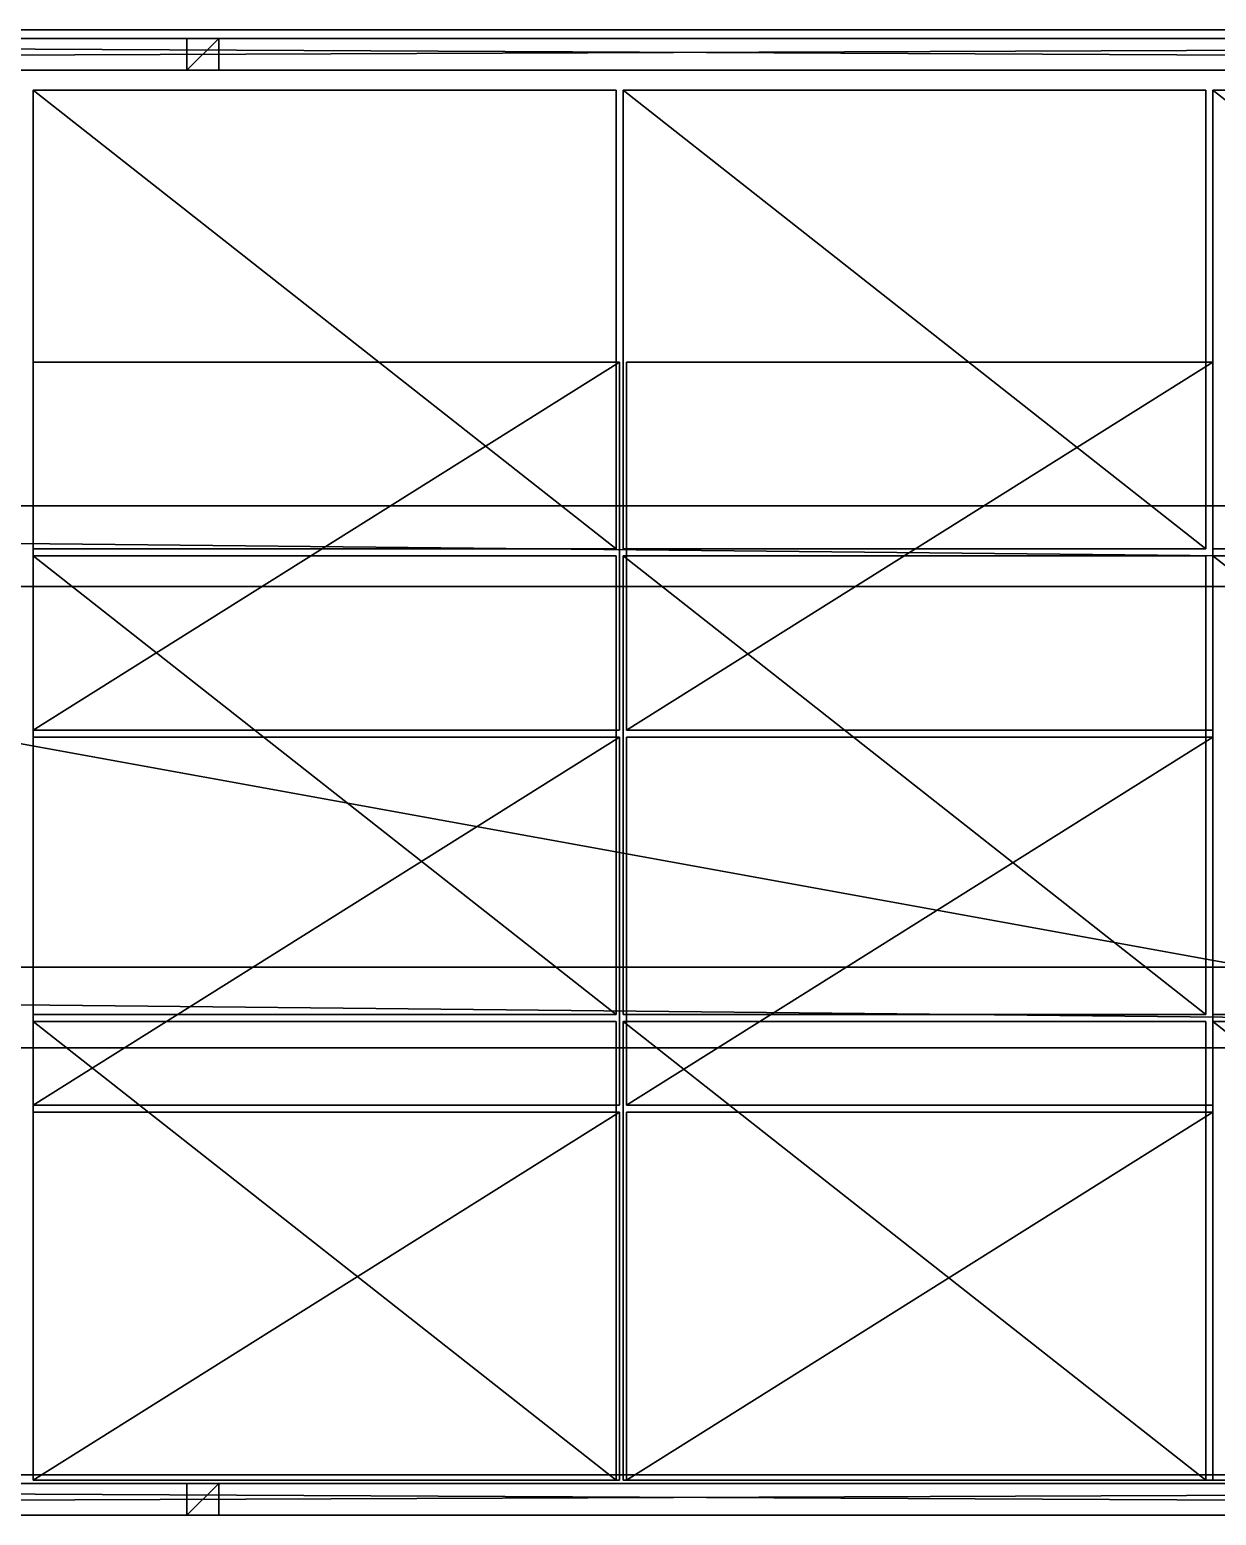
# Model space of a CAD drawing. Header units: millimetres. Extents: x -3100 to 14040, y -1280 to 1295.
# Drawn here: x 6700 to 8756, y -1280 to 1295 of the extents above; entities that cross this region are included whole.
import ezdxf

# ---------------------------------------------------------------- set-up
doc = ezdxf.new("R2010")
doc.units = ezdxf.units.MM

msp = doc.modelspace()

# ---------------------------------------------------------------- linework, layer by layer
at = {"layer": 'CAD_75LAB'}
for points in [[(14040, 1295, 1250), (-40, 1295, 1250), (-40, 1295, 1320)], [(14040, 1295, 1320), (14040, 1295, 1250), (-40, 1295, 1320)], [(14040, 1225, 1250), (-40, 1225, 1250), (-40, 1295, 1250)], [(14040, 1295, 1250), (14040, 1225, 1250), (-40, 1295, 1250)], [(14040, 1225, 1320), (-40, 1295, 1320), (-40, 1225, 1320)], [(14040, 1295, 1320), (-40, 1295, 1320), (14040, 1225, 1320)], [(14040, 1280, 1160), (-40, 1280, 1160), (-40, 1280, 1250)], [(14040, 1280, 1250), (14040, 1280, 1160), (-40, 1280, 1250)], [(14040, -1280, 1160), (-40, -1280, 1160), (-40, 1280, 1160)], [(14040, 1280, 1160), (14040, -1280, 1160), (-40, 1280, 1160)], [(14040, -1280, 1250), (-40, 1280, 1250), (-40, -1280, 1250)], [(14040, 1280, 1250), (-40, 1280, 1250), (14040, -1280, 1250)], [(14040, 1280, 3995), (14040, 1280, 3940), (-40, 1280, 3940)], [(14040, 1280, 3995), (-40, 1280, 3940), (-40, 1280, 3995)], [(14040, 1280, 3940), (-40, 1225, 3940), (-40, 1280, 3940)], [(14040, 1280, 3940), (14040, 1225, 3940), (-40, 1225, 3940)], [(14040, 1280, 3995), (-40, 1280, 3995), (-40, 1225, 3995)], [(14040, 1280, 3995), (-40, 1225, 3995), (14040, 1225, 3995)], [(6972.5, 1280, 3940), (6972.5, 1280, 1250), (6972.5, 1225, 1250)], [(6972.5, 1225, 3940), (6972.5, 1280, 3940), (6972.5, 1225, 1250)], [(6972.5, 1280, 3940), (7027.5, 1280, 1250), (6972.5, 1280, 1250)], [(7027.5, 1280, 3940), (7027.5, 1280, 1250), (6972.5, 1280, 3940)], [(7027.5, 1280, 1250), (6972.5, 1225, 1250), (6972.5, 1280, 1250)], [(7027.5, 1280, 1250), (7027.5, 1225, 1250), (6972.5, 1225, 1250)], [(7027.5, 1280, 3940), (6972.5, 1280, 3940), (6972.5, 1225, 3940)], [(7027.5, 1280, 3940), (6972.5, 1225, 3940), (7027.5, 1225, 3940)], [(7027.5, 1280, 3940), (7027.5, 1225, 1250), (7027.5, 1280, 1250)], [(7027.5, 1225, 3940), (7027.5, 1225, 1250), (7027.5, 1280, 3940)], [(14040, 1225, 3995), (-40, 1225, 3940), (14040, 1225, 3940)], [(14040, 1225, 3995), (-40, 1225, 3995), (-40, 1225, 3940)], [(14040, 1225, 1250), (-40, 1225, 1320), (-40, 1225, 1250)], [(14040, 1225, 1320), (-40, 1225, 1320), (14040, 1225, 1250)], [(6972.5, 1225, 3940), (6972.5, 1225, 1250), (7027.5, 1225, 1250)], [(7027.5, 1225, 3940), (6972.5, 1225, 3940), (7027.5, 1225, 1250)], [(6706, 395, 1945), (6706, 1190, 1253), (6706, 395, 1253)], [(6706, 395, 1945), (6706, 1190, 1945), (6706, 1190, 1253)], [(7716, 1190, 1253), (6706, 1190, 1253), (6706, 1190, 1945)], [(7716, 1190, 1945), (7716, 1190, 1253), (6706, 1190, 1945)], [(7716, 395, 1253), (6706, 395, 1253), (6706, 1190, 1253)], [(7716, 1190, 1253), (7716, 395, 1253), (6706, 1190, 1253)], [(7716, 395, 1945), (6706, 1190, 1945), (6706, 395, 1945)], [(7716, 1190, 1945), (6706, 1190, 1945), (7716, 395, 1945)], [(6706, 395, 2643), (6706, 1190, 1951), (6706, 395, 1951)], [(6706, 395, 2643), (6706, 1190, 2643), (6706, 1190, 1951)], [(7716, 1190, 1951), (6706, 1190, 1951), (6706, 1190, 2643)], [(7716, 1190, 2643), (7716, 1190, 1951), (6706, 1190, 2643)], [(7716, 395, 1951), (6706, 395, 1951), (6706, 1190, 1951)], [(7716, 1190, 1951), (7716, 395, 1951), (6706, 1190, 1951)], [(7716, 395, 2643), (6706, 1190, 2643), (6706, 395, 2643)], [(7716, 1190, 2643), (6706, 1190, 2643), (7716, 395, 2643)], [(6706, 395, 3341), (6706, 1190, 2649), (6706, 395, 2649)], [(6706, 395, 3341), (6706, 1190, 3341), (6706, 1190, 2649)], [(7716, 1190, 2649), (6706, 1190, 2649), (6706, 1190, 3341)], [(7716, 1190, 3341), (7716, 1190, 2649), (6706, 1190, 3341)], [(7716, 395, 2649), (6706, 395, 2649), (6706, 1190, 2649)], [(7716, 1190, 2649), (7716, 395, 2649), (6706, 1190, 2649)], [(7716, 395, 3341), (6706, 1190, 3341), (6706, 395, 3341)], [(7716, 1190, 3341), (6706, 1190, 3341), (7716, 395, 3341)], [(7716, 395, 1945), (7716, 395, 1253), (7716, 1190, 1253)], [(7716, 395, 1945), (7716, 1190, 1253), (7716, 1190, 1945)], [(7716, 395, 2643), (7716, 395, 1951), (7716, 1190, 1951)], [(7716, 395, 2643), (7716, 1190, 1951), (7716, 1190, 2643)], [(7716, 395, 3341), (7716, 395, 2649), (7716, 1190, 2649)], [(7716, 395, 3341), (7716, 1190, 2649), (7716, 1190, 3341)], [(7728, 395, 1945), (7728, 1190, 1253), (7728, 395, 1253)], [(7728, 395, 1945), (7728, 1190, 1945), (7728, 1190, 1253)], [(8738, 1190, 1253), (7728, 1190, 1253), (7728, 1190, 1945)], [(8738, 1190, 1945), (8738, 1190, 1253), (7728, 1190, 1945)], [(8738, 395, 1253), (7728, 395, 1253), (7728, 1190, 1253)], [(8738, 1190, 1253), (8738, 395, 1253), (7728, 1190, 1253)], [(8738, 395, 1945), (7728, 1190, 1945), (7728, 395, 1945)], [(8738, 1190, 1945), (7728, 1190, 1945), (8738, 395, 1945)], [(7728, 395, 2643), (7728, 1190, 1951), (7728, 395, 1951)], [(7728, 395, 2643), (7728, 1190, 2643), (7728, 1190, 1951)], [(8738, 1190, 1951), (7728, 1190, 1951), (7728, 1190, 2643)], [(8738, 1190, 2643), (8738, 1190, 1951), (7728, 1190, 2643)], [(8738, 395, 1951), (7728, 395, 1951), (7728, 1190, 1951)], [(8738, 1190, 1951), (8738, 395, 1951), (7728, 1190, 1951)], [(8738, 395, 2643), (7728, 1190, 2643), (7728, 395, 2643)], [(8738, 1190, 2643), (7728, 1190, 2643), (8738, 395, 2643)], [(7728, 395, 3341), (7728, 1190, 2649), (7728, 395, 2649)], [(7728, 395, 3341), (7728, 1190, 3341), (7728, 1190, 2649)], [(8738, 1190, 2649), (7728, 1190, 2649), (7728, 1190, 3341)], [(8738, 1190, 3341), (8738, 1190, 2649), (7728, 1190, 3341)], [(8738, 395, 2649), (7728, 395, 2649), (7728, 1190, 2649)], [(8738, 1190, 2649), (8738, 395, 2649), (7728, 1190, 2649)], [(8738, 395, 3341), (7728, 1190, 3341), (7728, 395, 3341)], [(8738, 1190, 3341), (7728, 1190, 3341), (8738, 395, 3341)], [(8738, 395, 1945), (8738, 395, 1253), (8738, 1190, 1253)], [(8738, 395, 1945), (8738, 1190, 1253), (8738, 1190, 1945)], [(8738, 395, 2643), (8738, 395, 1951), (8738, 1190, 1951)], [(8738, 395, 2643), (8738, 1190, 1951), (8738, 1190, 2643)], [(8738, 395, 3341), (8738, 395, 2649), (8738, 1190, 2649)], [(8738, 395, 3341), (8738, 1190, 2649), (8738, 1190, 3341)], [(8750, 395, 1945), (8750, 1190, 1253), (8750, 395, 1253)], [(8750, 395, 1945), (8750, 1190, 1945), (8750, 1190, 1253)], [(9760, 1190, 1253), (8750, 1190, 1253), (8750, 1190, 1945)], [(9760, 1190, 1945), (9760, 1190, 1253), (8750, 1190, 1945)], [(9760, 395, 1253), (8750, 395, 1253), (8750, 1190, 1253)], [(9760, 1190, 1253), (9760, 395, 1253), (8750, 1190, 1253)], [(9760, 395, 1945), (8750, 1190, 1945), (8750, 395, 1945)], [(9760, 1190, 1945), (8750, 1190, 1945), (9760, 395, 1945)], [(8750, 395, 2643), (8750, 1190, 1951), (8750, 395, 1951)], [(8750, 395, 2643), (8750, 1190, 2643), (8750, 1190, 1951)], [(9760, 1190, 1951), (8750, 1190, 1951), (8750, 1190, 2643)], [(9760, 1190, 2643), (9760, 1190, 1951), (8750, 1190, 2643)], [(9760, 395, 1951), (8750, 395, 1951), (8750, 1190, 1951)], [(9760, 1190, 1951), (9760, 395, 1951), (8750, 1190, 1951)], [(9760, 395, 2643), (8750, 1190, 2643), (8750, 395, 2643)], [(9760, 1190, 2643), (8750, 1190, 2643), (9760, 395, 2643)], [(8750, 395, 3341), (8750, 1190, 2649), (8750, 395, 2649)], [(8750, 395, 3341), (8750, 1190, 3341), (8750, 1190, 2649)], [(9760, 1190, 2649), (8750, 1190, 2649), (8750, 1190, 3341)], [(9760, 1190, 3341), (9760, 1190, 2649), (8750, 1190, 3341)], [(9760, 395, 2649), (8750, 395, 2649), (8750, 1190, 2649)], [(9760, 1190, 2649), (9760, 395, 2649), (8750, 1190, 2649)], [(9760, 395, 3341), (8750, 1190, 3341), (8750, 395, 3341)], [(9760, 1190, 3341), (8750, 1190, 3341), (9760, 395, 3341)], [(6706, 81, 3461), (6706, 719, 3347), (6706, 81, 3347)], [(6706, 81, 3461), (6706, 719, 3461), (6706, 719, 3347)], [(7722, 719, 3347), (6706, 719, 3347), (6706, 719, 3461)], [(7722, 719, 3461), (7722, 719, 3347), (6706, 719, 3461)], [(7722, 719, 3347), (6706, 81, 3347), (6706, 719, 3347)], [(7722, 719, 3347), (7722, 81, 3347), (6706, 81, 3347)], [(7722, 719, 3461), (6706, 719, 3461), (6706, 81, 3461)], [(7722, 719, 3461), (6706, 81, 3461), (7722, 81, 3461)], [(6706, 81, 3581), (6706, 719, 3467), (6706, 81, 3467)], [(6706, 81, 3581), (6706, 719, 3581), (6706, 719, 3467)], [(7722, 719, 3467), (6706, 719, 3467), (6706, 719, 3581)], [(7722, 719, 3581), (7722, 719, 3467), (6706, 719, 3581)], [(7722, 719, 3467), (6706, 81, 3467), (6706, 719, 3467)], [(7722, 719, 3467), (7722, 81, 3467), (6706, 81, 3467)], [(7722, 719, 3581), (6706, 719, 3581), (6706, 81, 3581)], [(7722, 719, 3581), (6706, 81, 3581), (7722, 81, 3581)], [(6706, 81, 3701), (6706, 719, 3587), (6706, 81, 3587)], [(6706, 81, 3701), (6706, 719, 3701), (6706, 719, 3587)], [(7722, 719, 3587), (6706, 719, 3587), (6706, 719, 3701)], [(7722, 719, 3701), (7722, 719, 3587), (6706, 719, 3701)], [(7722, 719, 3587), (6706, 81, 3587), (6706, 719, 3587)], [(7722, 719, 3587), (7722, 81, 3587), (6706, 81, 3587)], [(7722, 719, 3701), (6706, 719, 3701), (6706, 81, 3701)], [(7722, 719, 3701), (6706, 81, 3701), (7722, 81, 3701)], [(6706, 81, 3821), (6706, 719, 3707), (6706, 81, 3707)], [(6706, 81, 3821), (6706, 719, 3821), (6706, 719, 3707)], [(7722, 719, 3707), (6706, 719, 3707), (6706, 719, 3821)], [(7722, 719, 3821), (7722, 719, 3707), (6706, 719, 3821)], [(7722, 719, 3707), (6706, 81, 3707), (6706, 719, 3707)], [(7722, 719, 3707), (7722, 81, 3707), (6706, 81, 3707)], [(7722, 719, 3821), (6706, 719, 3821), (6706, 81, 3821)], [(7722, 719, 3821), (6706, 81, 3821), (7722, 81, 3821)], [(7722, 81, 3461), (7722, 81, 3347), (7722, 719, 3347)], [(7722, 81, 3461), (7722, 719, 3347), (7722, 719, 3461)], [(7722, 81, 3581), (7722, 81, 3467), (7722, 719, 3467)], [(7722, 81, 3581), (7722, 719, 3467), (7722, 719, 3581)], [(7722, 81, 3701), (7722, 81, 3587), (7722, 719, 3587)], [(7722, 81, 3701), (7722, 719, 3587), (7722, 719, 3701)], [(7722, 81, 3821), (7722, 81, 3707), (7722, 719, 3707)], [(7722, 81, 3821), (7722, 719, 3707), (7722, 719, 3821)], [(7734, 81, 3461), (7734, 719, 3347), (7734, 81, 3347)], [(7734, 81, 3461), (7734, 719, 3461), (7734, 719, 3347)], [(8750, 719, 3347), (7734, 719, 3347), (7734, 719, 3461)], [(8750, 719, 3461), (8750, 719, 3347), (7734, 719, 3461)], [(8750, 719, 3347), (7734, 81, 3347), (7734, 719, 3347)], [(8750, 719, 3347), (8750, 81, 3347), (7734, 81, 3347)], [(8750, 719, 3461), (7734, 719, 3461), (7734, 81, 3461)], [(8750, 719, 3461), (7734, 81, 3461), (8750, 81, 3461)], [(7734, 81, 3581), (7734, 719, 3467), (7734, 81, 3467)], [(7734, 81, 3581), (7734, 719, 3581), (7734, 719, 3467)], [(8750, 719, 3467), (7734, 719, 3467), (7734, 719, 3581)], [(8750, 719, 3581), (8750, 719, 3467), (7734, 719, 3581)], [(8750, 719, 3467), (7734, 81, 3467), (7734, 719, 3467)], [(8750, 719, 3467), (8750, 81, 3467), (7734, 81, 3467)], [(8750, 719, 3581), (7734, 719, 3581), (7734, 81, 3581)], [(8750, 719, 3581), (7734, 81, 3581), (8750, 81, 3581)], [(7734, 81, 3701), (7734, 719, 3587), (7734, 81, 3587)], [(7734, 81, 3701), (7734, 719, 3701), (7734, 719, 3587)], [(8750, 719, 3587), (7734, 719, 3587), (7734, 719, 3701)], [(8750, 719, 3701), (8750, 719, 3587), (7734, 719, 3701)], [(8750, 719, 3587), (7734, 81, 3587), (7734, 719, 3587)], [(8750, 719, 3587), (8750, 81, 3587), (7734, 81, 3587)], [(8750, 719, 3701), (7734, 719, 3701), (7734, 81, 3701)], [(8750, 719, 3701), (7734, 81, 3701), (8750, 81, 3701)], [(7734, 81, 3821), (7734, 719, 3707), (7734, 81, 3707)], [(7734, 81, 3821), (7734, 719, 3821), (7734, 719, 3707)], [(8750, 719, 3707), (7734, 719, 3707), (7734, 719, 3821)], [(8750, 719, 3821), (8750, 719, 3707), (7734, 719, 3821)], [(8750, 719, 3707), (7734, 81, 3707), (7734, 719, 3707)], [(8750, 719, 3707), (8750, 81, 3707), (7734, 81, 3707)], [(8750, 719, 3821), (7734, 719, 3821), (7734, 81, 3821)], [(8750, 719, 3821), (7734, 81, 3821), (8750, 81, 3821)], [(8750, 81, 3461), (8750, 81, 3347), (8750, 719, 3347)], [(8750, 81, 3461), (8750, 719, 3347), (8750, 719, 3461)], [(8750, 81, 3581), (8750, 81, 3467), (8750, 719, 3467)], [(8750, 81, 3581), (8750, 719, 3467), (8750, 719, 3581)], [(8750, 81, 3701), (8750, 81, 3587), (8750, 719, 3587)], [(8750, 81, 3701), (8750, 719, 3587), (8750, 719, 3701)], [(8750, 81, 3821), (8750, 81, 3707), (8750, 719, 3707)], [(8750, 81, 3821), (8750, 719, 3707), (8750, 719, 3821)], [(13960, 470, 1160), (13960, 470, 910), (300, 470, 910)], [(13960, 470, 1160), (300, 470, 910), (300, 470, 1160)], [(13960, 330, 910), (300, 330, 910), (300, 470, 910)], [(13960, 470, 910), (13960, 330, 910), (300, 470, 910)], [(13960, 330, 1160), (300, 470, 1160), (300, 330, 1160)], [(13960, 470, 1160), (300, 470, 1160), (13960, 330, 1160)], [(7716, 395, 1253), (6706, 395, 1945), (6706, 395, 1253)], [(7716, 395, 1945), (6706, 395, 1945), (7716, 395, 1253)], [(7716, 395, 1951), (6706, 395, 2643), (6706, 395, 1951)], [(7716, 395, 2643), (6706, 395, 2643), (7716, 395, 1951)], [(7716, 395, 2649), (6706, 395, 3341), (6706, 395, 2649)], [(7716, 395, 3341), (6706, 395, 3341), (7716, 395, 2649)], [(8738, 395, 1253), (7728, 395, 1945), (7728, 395, 1253)], [(8738, 395, 1945), (7728, 395, 1945), (8738, 395, 1253)], [(8738, 395, 1951), (7728, 395, 2643), (7728, 395, 1951)], [(8738, 395, 2643), (7728, 395, 2643), (8738, 395, 1951)], [(8738, 395, 2649), (7728, 395, 3341), (7728, 395, 2649)], [(8738, 395, 3341), (7728, 395, 3341), (8738, 395, 2649)], [(9760, 395, 1253), (8750, 395, 1945), (8750, 395, 1253)], [(9760, 395, 1945), (8750, 395, 1945), (9760, 395, 1253)], [(9760, 395, 1951), (8750, 395, 2643), (8750, 395, 1951)], [(9760, 395, 2643), (8750, 395, 2643), (9760, 395, 1951)], [(9760, 395, 2649), (8750, 395, 3341), (8750, 395, 2649)], [(9760, 395, 3341), (8750, 395, 3341), (9760, 395, 2649)], [(6706, -412, 1945), (6706, 383, 1253), (6706, -412, 1253)], [(6706, -412, 1945), (6706, 383, 1945), (6706, 383, 1253)], [(7716, 383, 1253), (6706, 383, 1253), (6706, 383, 1945)], [(7716, 383, 1945), (7716, 383, 1253), (6706, 383, 1945)], [(7716, -412, 1253), (6706, -412, 1253), (6706, 383, 1253)], [(7716, 383, 1253), (7716, -412, 1253), (6706, 383, 1253)], [(7716, -412, 1945), (6706, 383, 1945), (6706, -412, 1945)], [(7716, 383, 1945), (6706, 383, 1945), (7716, -412, 1945)], [(6706, -412, 2643), (6706, 383, 1951), (6706, -412, 1951)], [(6706, -412, 2643), (6706, 383, 2643), (6706, 383, 1951)], [(7716, 383, 1951), (6706, 383, 1951), (6706, 383, 2643)], [(7716, 383, 2643), (7716, 383, 1951), (6706, 383, 2643)], [(7716, -412, 1951), (6706, -412, 1951), (6706, 383, 1951)], [(7716, 383, 1951), (7716, -412, 1951), (6706, 383, 1951)], [(7716, -412, 2643), (6706, 383, 2643), (6706, -412, 2643)], [(7716, 383, 2643), (6706, 383, 2643), (7716, -412, 2643)], [(6706, -412, 3341), (6706, 383, 2649), (6706, -412, 2649)], [(6706, -412, 3341), (6706, 383, 3341), (6706, 383, 2649)], [(7716, 383, 2649), (6706, 383, 2649), (6706, 383, 3341)], [(7716, 383, 3341), (7716, 383, 2649), (6706, 383, 3341)], [(7716, -412, 2649), (6706, -412, 2649), (6706, 383, 2649)], [(7716, 383, 2649), (7716, -412, 2649), (6706, 383, 2649)], [(7716, -412, 3341), (6706, 383, 3341), (6706, -412, 3341)], [(7716, 383, 3341), (6706, 383, 3341), (7716, -412, 3341)], [(7716, -412, 1945), (7716, -412, 1253), (7716, 383, 1253)], [(7716, -412, 1945), (7716, 383, 1253), (7716, 383, 1945)], [(7716, -412, 2643), (7716, -412, 1951), (7716, 383, 1951)], [(7716, -412, 2643), (7716, 383, 1951), (7716, 383, 2643)], [(7716, -412, 3341), (7716, -412, 2649), (7716, 383, 2649)], [(7716, -412, 3341), (7716, 383, 2649), (7716, 383, 3341)], [(7728, -412, 1945), (7728, 383, 1253), (7728, -412, 1253)], [(7728, -412, 1945), (7728, 383, 1945), (7728, 383, 1253)], [(8738, 383, 1253), (7728, 383, 1253), (7728, 383, 1945)], [(8738, 383, 1945), (8738, 383, 1253), (7728, 383, 1945)], [(8738, -412, 1253), (7728, -412, 1253), (7728, 383, 1253)], [(8738, 383, 1253), (8738, -412, 1253), (7728, 383, 1253)], [(8738, -412, 1945), (7728, 383, 1945), (7728, -412, 1945)], [(8738, 383, 1945), (7728, 383, 1945), (8738, -412, 1945)], [(7728, -412, 2643), (7728, 383, 1951), (7728, -412, 1951)], [(7728, -412, 2643), (7728, 383, 2643), (7728, 383, 1951)], [(8738, 383, 1951), (7728, 383, 1951), (7728, 383, 2643)], [(8738, 383, 2643), (8738, 383, 1951), (7728, 383, 2643)], [(8738, -412, 1951), (7728, -412, 1951), (7728, 383, 1951)], [(8738, 383, 1951), (8738, -412, 1951), (7728, 383, 1951)], [(8738, -412, 2643), (7728, 383, 2643), (7728, -412, 2643)], [(8738, 383, 2643), (7728, 383, 2643), (8738, -412, 2643)], [(7728, -412, 3341), (7728, 383, 2649), (7728, -412, 2649)], [(7728, -412, 3341), (7728, 383, 3341), (7728, 383, 2649)], [(8738, 383, 2649), (7728, 383, 2649), (7728, 383, 3341)], [(8738, 383, 3341), (8738, 383, 2649), (7728, 383, 3341)], [(8738, -412, 2649), (7728, -412, 2649), (7728, 383, 2649)], [(8738, 383, 2649), (8738, -412, 2649), (7728, 383, 2649)], [(8738, -412, 3341), (7728, 383, 3341), (7728, -412, 3341)], [(8738, 383, 3341), (7728, 383, 3341), (8738, -412, 3341)], [(8738, -412, 1945), (8738, -412, 1253), (8738, 383, 1253)], [(8738, -412, 1945), (8738, 383, 1253), (8738, 383, 1945)], [(8738, -412, 2643), (8738, -412, 1951), (8738, 383, 1951)], [(8738, -412, 2643), (8738, 383, 1951), (8738, 383, 2643)], [(8738, -412, 3341), (8738, -412, 2649), (8738, 383, 2649)], [(8738, -412, 3341), (8738, 383, 2649), (8738, 383, 3341)], [(8750, -412, 1945), (8750, 383, 1253), (8750, -412, 1253)], [(8750, -412, 1945), (8750, 383, 1945), (8750, 383, 1253)], [(9760, 383, 1253), (8750, 383, 1253), (8750, 383, 1945)], [(9760, 383, 1945), (9760, 383, 1253), (8750, 383, 1945)], [(9760, -412, 1253), (8750, -412, 1253), (8750, 383, 1253)], [(9760, 383, 1253), (9760, -412, 1253), (8750, 383, 1253)], [(9760, -412, 1945), (8750, 383, 1945), (8750, -412, 1945)], [(9760, 383, 1945), (8750, 383, 1945), (9760, -412, 1945)], [(8750, -412, 2643), (8750, 383, 1951), (8750, -412, 1951)], [(8750, -412, 2643), (8750, 383, 2643), (8750, 383, 1951)], [(9760, 383, 1951), (8750, 383, 1951), (8750, 383, 2643)], [(9760, 383, 2643), (9760, 383, 1951), (8750, 383, 2643)], [(9760, -412, 1951), (8750, -412, 1951), (8750, 383, 1951)], [(9760, 383, 1951), (9760, -412, 1951), (8750, 383, 1951)], [(9760, -412, 2643), (8750, 383, 2643), (8750, -412, 2643)], [(9760, 383, 2643), (8750, 383, 2643), (9760, -412, 2643)], [(8750, -412, 3341), (8750, 383, 2649), (8750, -412, 2649)], [(8750, -412, 3341), (8750, 383, 3341), (8750, 383, 2649)], [(9760, 383, 2649), (8750, 383, 2649), (8750, 383, 3341)], [(9760, 383, 3341), (9760, 383, 2649), (8750, 383, 3341)], [(9760, -412, 2649), (8750, -412, 2649), (8750, 383, 2649)], [(9760, 383, 2649), (9760, -412, 2649), (8750, 383, 2649)], [(9760, -412, 3341), (8750, 383, 3341), (8750, -412, 3341)], [(9760, 383, 3341), (8750, 383, 3341), (9760, -412, 3341)], [(13960, 330, 1160), (300, 330, 910), (13960, 330, 910)], [(13960, 330, 1160), (300, 330, 1160), (300, 330, 910)], [(7722, 81, 3347), (6706, 81, 3461), (6706, 81, 3347)], [(7722, 81, 3461), (6706, 81, 3461), (7722, 81, 3347)], [(7722, 81, 3467), (6706, 81, 3581), (6706, 81, 3467)], [(7722, 81, 3581), (6706, 81, 3581), (7722, 81, 3467)], [(7722, 81, 3587), (6706, 81, 3701), (6706, 81, 3587)], [(7722, 81, 3701), (6706, 81, 3701), (7722, 81, 3587)], [(7722, 81, 3707), (6706, 81, 3821), (6706, 81, 3707)], [(7722, 81, 3821), (6706, 81, 3821), (7722, 81, 3707)], [(8750, 81, 3347), (7734, 81, 3461), (7734, 81, 3347)], [(8750, 81, 3461), (7734, 81, 3461), (8750, 81, 3347)], [(8750, 81, 3467), (7734, 81, 3581), (7734, 81, 3467)], [(8750, 81, 3581), (7734, 81, 3581), (8750, 81, 3467)], [(8750, 81, 3587), (7734, 81, 3701), (7734, 81, 3587)], [(8750, 81, 3701), (7734, 81, 3701), (8750, 81, 3587)], [(8750, 81, 3707), (7734, 81, 3821), (7734, 81, 3707)], [(8750, 81, 3821), (7734, 81, 3821), (8750, 81, 3707)], [(6706, -569, 3461), (6706, 69, 3347), (6706, -569, 3347)], [(6706, -569, 3461), (6706, 69, 3461), (6706, 69, 3347)], [(7722, 69, 3347), (6706, 69, 3347), (6706, 69, 3461)], [(7722, 69, 3461), (7722, 69, 3347), (6706, 69, 3461)], [(7722, 69, 3347), (6706, -569, 3347), (6706, 69, 3347)], [(7722, 69, 3347), (7722, -569, 3347), (6706, -569, 3347)], [(7722, 69, 3461), (6706, 69, 3461), (6706, -569, 3461)], [(7722, 69, 3461), (6706, -569, 3461), (7722, -569, 3461)], [(6706, -569, 3581), (6706, 69, 3467), (6706, -569, 3467)], [(6706, -569, 3581), (6706, 69, 3581), (6706, 69, 3467)], [(7722, 69, 3467), (6706, 69, 3467), (6706, 69, 3581)], [(7722, 69, 3581), (7722, 69, 3467), (6706, 69, 3581)], [(7722, 69, 3467), (6706, -569, 3467), (6706, 69, 3467)], [(7722, 69, 3467), (7722, -569, 3467), (6706, -569, 3467)], [(7722, 69, 3581), (6706, 69, 3581), (6706, -569, 3581)], [(7722, 69, 3581), (6706, -569, 3581), (7722, -569, 3581)], [(6706, -569, 3701), (6706, 69, 3587), (6706, -569, 3587)], [(6706, -569, 3701), (6706, 69, 3701), (6706, 69, 3587)], [(7722, 69, 3587), (6706, 69, 3587), (6706, 69, 3701)], [(7722, 69, 3701), (7722, 69, 3587), (6706, 69, 3701)], [(7722, 69, 3587), (6706, -569, 3587), (6706, 69, 3587)], [(7722, 69, 3587), (7722, -569, 3587), (6706, -569, 3587)], [(7722, 69, 3701), (6706, 69, 3701), (6706, -569, 3701)], [(7722, 69, 3701), (6706, -569, 3701), (7722, -569, 3701)], [(6706, -569, 3821), (6706, 69, 3707), (6706, -569, 3707)], [(6706, -569, 3821), (6706, 69, 3821), (6706, 69, 3707)], [(7722, 69, 3707), (6706, 69, 3707), (6706, 69, 3821)], [(7722, 69, 3821), (7722, 69, 3707), (6706, 69, 3821)], [(7722, 69, 3707), (6706, -569, 3707), (6706, 69, 3707)], [(7722, 69, 3707), (7722, -569, 3707), (6706, -569, 3707)], [(7722, 69, 3821), (6706, 69, 3821), (6706, -569, 3821)], [(7722, 69, 3821), (6706, -569, 3821), (7722, -569, 3821)], [(7722, -569, 3461), (7722, -569, 3347), (7722, 69, 3347)], [(7722, -569, 3461), (7722, 69, 3347), (7722, 69, 3461)], [(7722, -569, 3581), (7722, -569, 3467), (7722, 69, 3467)], [(7722, -569, 3581), (7722, 69, 3467), (7722, 69, 3581)], [(7722, -569, 3701), (7722, -569, 3587), (7722, 69, 3587)], [(7722, -569, 3701), (7722, 69, 3587), (7722, 69, 3701)], [(7722, -569, 3821), (7722, -569, 3707), (7722, 69, 3707)], [(7722, -569, 3821), (7722, 69, 3707), (7722, 69, 3821)], [(7734, -569, 3461), (7734, 69, 3347), (7734, -569, 3347)], [(7734, -569, 3461), (7734, 69, 3461), (7734, 69, 3347)], [(8750, 69, 3347), (7734, 69, 3347), (7734, 69, 3461)], [(8750, 69, 3461), (8750, 69, 3347), (7734, 69, 3461)], [(8750, 69, 3347), (7734, -569, 3347), (7734, 69, 3347)], [(8750, 69, 3347), (8750, -569, 3347), (7734, -569, 3347)], [(8750, 69, 3461), (7734, 69, 3461), (7734, -569, 3461)], [(8750, 69, 3461), (7734, -569, 3461), (8750, -569, 3461)], [(7734, -569, 3581), (7734, 69, 3467), (7734, -569, 3467)], [(7734, -569, 3581), (7734, 69, 3581), (7734, 69, 3467)], [(8750, 69, 3467), (7734, 69, 3467), (7734, 69, 3581)], [(8750, 69, 3581), (8750, 69, 3467), (7734, 69, 3581)], [(8750, 69, 3467), (7734, -569, 3467), (7734, 69, 3467)], [(8750, 69, 3467), (8750, -569, 3467), (7734, -569, 3467)], [(8750, 69, 3581), (7734, 69, 3581), (7734, -569, 3581)], [(8750, 69, 3581), (7734, -569, 3581), (8750, -569, 3581)], [(7734, -569, 3701), (7734, 69, 3587), (7734, -569, 3587)], [(7734, -569, 3701), (7734, 69, 3701), (7734, 69, 3587)], [(8750, 69, 3587), (7734, 69, 3587), (7734, 69, 3701)], [(8750, 69, 3701), (8750, 69, 3587), (7734, 69, 3701)], [(8750, 69, 3587), (7734, -569, 3587), (7734, 69, 3587)], [(8750, 69, 3587), (8750, -569, 3587), (7734, -569, 3587)], [(8750, 69, 3701), (7734, 69, 3701), (7734, -569, 3701)], [(8750, 69, 3701), (7734, -569, 3701), (8750, -569, 3701)], [(7734, -569, 3821), (7734, 69, 3707), (7734, -569, 3707)], [(7734, -569, 3821), (7734, 69, 3821), (7734, 69, 3707)], [(8750, 69, 3707), (7734, 69, 3707), (7734, 69, 3821)], [(8750, 69, 3821), (8750, 69, 3707), (7734, 69, 3821)], [(8750, 69, 3707), (7734, -569, 3707), (7734, 69, 3707)], [(8750, 69, 3707), (8750, -569, 3707), (7734, -569, 3707)], [(8750, 69, 3821), (7734, 69, 3821), (7734, -569, 3821)], [(8750, 69, 3821), (7734, -569, 3821), (8750, -569, 3821)], [(8750, -569, 3461), (8750, -569, 3347), (8750, 69, 3347)], [(8750, -569, 3461), (8750, 69, 3347), (8750, 69, 3461)], [(8750, -569, 3581), (8750, -569, 3467), (8750, 69, 3467)], [(8750, -569, 3581), (8750, 69, 3467), (8750, 69, 3581)], [(8750, -569, 3701), (8750, -569, 3587), (8750, 69, 3587)], [(8750, -569, 3701), (8750, 69, 3587), (8750, 69, 3701)], [(8750, -569, 3821), (8750, -569, 3707), (8750, 69, 3707)], [(8750, -569, 3821), (8750, 69, 3707), (8750, 69, 3821)], [(13960, -330, 1160), (13960, -330, 910), (300, -330, 910)], [(13960, -330, 1160), (300, -330, 910), (300, -330, 1160)], [(13960, -470, 910), (300, -470, 910), (300, -330, 910)], [(13960, -330, 910), (13960, -470, 910), (300, -330, 910)], [(13960, -470, 1160), (300, -330, 1160), (300, -470, 1160)], [(13960, -330, 1160), (300, -330, 1160), (13960, -470, 1160)], [(7716, -412, 1253), (6706, -412, 1945), (6706, -412, 1253)], [(7716, -412, 1945), (6706, -412, 1945), (7716, -412, 1253)], [(7716, -412, 1951), (6706, -412, 2643), (6706, -412, 1951)], [(7716, -412, 2643), (6706, -412, 2643), (7716, -412, 1951)], [(7716, -412, 2649), (6706, -412, 3341), (6706, -412, 2649)], [(7716, -412, 3341), (6706, -412, 3341), (7716, -412, 2649)], [(8738, -412, 1253), (7728, -412, 1945), (7728, -412, 1253)], [(8738, -412, 1945), (7728, -412, 1945), (8738, -412, 1253)], [(8738, -412, 1951), (7728, -412, 2643), (7728, -412, 1951)], [(8738, -412, 2643), (7728, -412, 2643), (8738, -412, 1951)], [(8738, -412, 2649), (7728, -412, 3341), (7728, -412, 2649)], [(8738, -412, 3341), (7728, -412, 3341), (8738, -412, 2649)], [(9760, -412, 1253), (8750, -412, 1945), (8750, -412, 1253)], [(9760, -412, 1945), (8750, -412, 1945), (9760, -412, 1253)], [(9760, -412, 1951), (8750, -412, 2643), (8750, -412, 1951)], [(9760, -412, 2643), (8750, -412, 2643), (9760, -412, 1951)], [(9760, -412, 2649), (8750, -412, 3341), (8750, -412, 2649)], [(9760, -412, 3341), (8750, -412, 3341), (9760, -412, 2649)], [(6706, -1219, 1945), (6706, -424, 1253), (6706, -1219, 1253)], [(6706, -1219, 1945), (6706, -424, 1945), (6706, -424, 1253)], [(7716, -424, 1253), (6706, -424, 1253), (6706, -424, 1945)], [(7716, -424, 1945), (7716, -424, 1253), (6706, -424, 1945)], [(7716, -1219, 1253), (6706, -1219, 1253), (6706, -424, 1253)], [(7716, -424, 1253), (7716, -1219, 1253), (6706, -424, 1253)], [(7716, -1219, 1945), (6706, -424, 1945), (6706, -1219, 1945)], [(7716, -424, 1945), (6706, -424, 1945), (7716, -1219, 1945)], [(6706, -1219, 2643), (6706, -424, 1951), (6706, -1219, 1951)], [(6706, -1219, 2643), (6706, -424, 2643), (6706, -424, 1951)], [(7716, -424, 1951), (6706, -424, 1951), (6706, -424, 2643)], [(7716, -424, 2643), (7716, -424, 1951), (6706, -424, 2643)], [(7716, -1219, 1951), (6706, -1219, 1951), (6706, -424, 1951)], [(7716, -424, 1951), (7716, -1219, 1951), (6706, -424, 1951)], [(7716, -1219, 2643), (6706, -424, 2643), (6706, -1219, 2643)], [(7716, -424, 2643), (6706, -424, 2643), (7716, -1219, 2643)], [(6706, -1219, 3341), (6706, -424, 2649), (6706, -1219, 2649)], [(6706, -1219, 3341), (6706, -424, 3341), (6706, -424, 2649)], [(7716, -424, 2649), (6706, -424, 2649), (6706, -424, 3341)], [(7716, -424, 3341), (7716, -424, 2649), (6706, -424, 3341)], [(7716, -1219, 2649), (6706, -1219, 2649), (6706, -424, 2649)], [(7716, -424, 2649), (7716, -1219, 2649), (6706, -424, 2649)], [(7716, -1219, 3341), (6706, -424, 3341), (6706, -1219, 3341)], [(7716, -424, 3341), (6706, -424, 3341), (7716, -1219, 3341)], [(7716, -1219, 1945), (7716, -1219, 1253), (7716, -424, 1253)], [(7716, -1219, 1945), (7716, -424, 1253), (7716, -424, 1945)], [(7716, -1219, 2643), (7716, -1219, 1951), (7716, -424, 1951)], [(7716, -1219, 2643), (7716, -424, 1951), (7716, -424, 2643)], [(7716, -1219, 3341), (7716, -1219, 2649), (7716, -424, 2649)], [(7716, -1219, 3341), (7716, -424, 2649), (7716, -424, 3341)], [(7728, -1219, 1945), (7728, -424, 1253), (7728, -1219, 1253)], [(7728, -1219, 1945), (7728, -424, 1945), (7728, -424, 1253)], [(8738, -424, 1253), (7728, -424, 1253), (7728, -424, 1945)], [(8738, -424, 1945), (8738, -424, 1253), (7728, -424, 1945)], [(8738, -1219, 1253), (7728, -1219, 1253), (7728, -424, 1253)], [(8738, -424, 1253), (8738, -1219, 1253), (7728, -424, 1253)], [(8738, -1219, 1945), (7728, -424, 1945), (7728, -1219, 1945)], [(8738, -424, 1945), (7728, -424, 1945), (8738, -1219, 1945)], [(7728, -1219, 2643), (7728, -424, 1951), (7728, -1219, 1951)], [(7728, -1219, 2643), (7728, -424, 2643), (7728, -424, 1951)], [(8738, -424, 1951), (7728, -424, 1951), (7728, -424, 2643)], [(8738, -424, 2643), (8738, -424, 1951), (7728, -424, 2643)], [(8738, -1219, 1951), (7728, -1219, 1951), (7728, -424, 1951)], [(8738, -424, 1951), (8738, -1219, 1951), (7728, -424, 1951)], [(8738, -1219, 2643), (7728, -424, 2643), (7728, -1219, 2643)], [(8738, -424, 2643), (7728, -424, 2643), (8738, -1219, 2643)], [(7728, -1219, 3341), (7728, -424, 2649), (7728, -1219, 2649)], [(7728, -1219, 3341), (7728, -424, 3341), (7728, -424, 2649)], [(8738, -424, 2649), (7728, -424, 2649), (7728, -424, 3341)], [(8738, -424, 3341), (8738, -424, 2649), (7728, -424, 3341)], [(8738, -1219, 2649), (7728, -1219, 2649), (7728, -424, 2649)], [(8738, -424, 2649), (8738, -1219, 2649), (7728, -424, 2649)], [(8738, -1219, 3341), (7728, -424, 3341), (7728, -1219, 3341)], [(8738, -424, 3341), (7728, -424, 3341), (8738, -1219, 3341)], [(8738, -1219, 1945), (8738, -1219, 1253), (8738, -424, 1253)], [(8738, -1219, 1945), (8738, -424, 1253), (8738, -424, 1945)], [(8738, -1219, 2643), (8738, -1219, 1951), (8738, -424, 1951)], [(8738, -1219, 2643), (8738, -424, 1951), (8738, -424, 2643)], [(8738, -1219, 3341), (8738, -1219, 2649), (8738, -424, 2649)], [(8738, -1219, 3341), (8738, -424, 2649), (8738, -424, 3341)], [(8750, -1219, 1945), (8750, -424, 1253), (8750, -1219, 1253)], [(8750, -1219, 1945), (8750, -424, 1945), (8750, -424, 1253)], [(9760, -424, 1253), (8750, -424, 1253), (8750, -424, 1945)], [(9760, -424, 1945), (9760, -424, 1253), (8750, -424, 1945)], [(9760, -1219, 1253), (8750, -1219, 1253), (8750, -424, 1253)], [(9760, -424, 1253), (9760, -1219, 1253), (8750, -424, 1253)], [(9760, -1219, 1945), (8750, -424, 1945), (8750, -1219, 1945)], [(9760, -424, 1945), (8750, -424, 1945), (9760, -1219, 1945)], [(8750, -1219, 2643), (8750, -424, 1951), (8750, -1219, 1951)], [(8750, -1219, 2643), (8750, -424, 2643), (8750, -424, 1951)], [(9760, -424, 1951), (8750, -424, 1951), (8750, -424, 2643)], [(9760, -424, 2643), (9760, -424, 1951), (8750, -424, 2643)], [(9760, -1219, 1951), (8750, -1219, 1951), (8750, -424, 1951)], [(9760, -424, 1951), (9760, -1219, 1951), (8750, -424, 1951)], [(9760, -1219, 2643), (8750, -424, 2643), (8750, -1219, 2643)], [(9760, -424, 2643), (8750, -424, 2643), (9760, -1219, 2643)], [(8750, -1219, 3341), (8750, -424, 2649), (8750, -1219, 2649)], [(8750, -1219, 3341), (8750, -424, 3341), (8750, -424, 2649)], [(9760, -424, 2649), (8750, -424, 2649), (8750, -424, 3341)], [(9760, -424, 3341), (9760, -424, 2649), (8750, -424, 3341)], [(9760, -1219, 2649), (8750, -1219, 2649), (8750, -424, 2649)], [(9760, -424, 2649), (9760, -1219, 2649), (8750, -424, 2649)], [(9760, -1219, 3341), (8750, -424, 3341), (8750, -1219, 3341)], [(9760, -424, 3341), (8750, -424, 3341), (9760, -1219, 3341)], [(13960, -470, 1160), (300, -470, 910), (13960, -470, 910)], [(13960, -470, 1160), (300, -470, 1160), (300, -470, 910)], [(7722, -569, 3347), (6706, -569, 3461), (6706, -569, 3347)], [(7722, -569, 3461), (6706, -569, 3461), (7722, -569, 3347)], [(7722, -569, 3467), (6706, -569, 3581), (6706, -569, 3467)], [(7722, -569, 3581), (6706, -569, 3581), (7722, -569, 3467)], [(7722, -569, 3587), (6706, -569, 3701), (6706, -569, 3587)], [(7722, -569, 3701), (6706, -569, 3701), (7722, -569, 3587)], [(7722, -569, 3707), (6706, -569, 3821), (6706, -569, 3707)], [(7722, -569, 3821), (6706, -569, 3821), (7722, -569, 3707)], [(6706, -1219, 3461), (6706, -581, 3347), (6706, -1219, 3347)], [(6706, -1219, 3461), (6706, -581, 3461), (6706, -581, 3347)], [(7722, -581, 3347), (6706, -581, 3347), (6706, -581, 3461)], [(7722, -581, 3461), (7722, -581, 3347), (6706, -581, 3461)], [(7722, -581, 3347), (6706, -1219, 3347), (6706, -581, 3347)], [(7722, -581, 3347), (7722, -1219, 3347), (6706, -1219, 3347)], [(7722, -581, 3461), (6706, -581, 3461), (6706, -1219, 3461)], [(7722, -581, 3461), (6706, -1219, 3461), (7722, -1219, 3461)], [(6706, -1219, 3581), (6706, -581, 3467), (6706, -1219, 3467)], [(6706, -1219, 3581), (6706, -581, 3581), (6706, -581, 3467)], [(7722, -581, 3467), (6706, -581, 3467), (6706, -581, 3581)], [(7722, -581, 3581), (7722, -581, 3467), (6706, -581, 3581)], [(7722, -581, 3467), (6706, -1219, 3467), (6706, -581, 3467)], [(7722, -581, 3467), (7722, -1219, 3467), (6706, -1219, 3467)], [(7722, -581, 3581), (6706, -581, 3581), (6706, -1219, 3581)], [(7722, -581, 3581), (6706, -1219, 3581), (7722, -1219, 3581)], [(6706, -1219, 3701), (6706, -581, 3587), (6706, -1219, 3587)], [(6706, -1219, 3701), (6706, -581, 3701), (6706, -581, 3587)], [(7722, -581, 3587), (6706, -581, 3587), (6706, -581, 3701)], [(7722, -581, 3701), (7722, -581, 3587), (6706, -581, 3701)], [(7722, -581, 3587), (6706, -1219, 3587), (6706, -581, 3587)], [(7722, -581, 3587), (7722, -1219, 3587), (6706, -1219, 3587)], [(7722, -581, 3701), (6706, -581, 3701), (6706, -1219, 3701)], [(7722, -581, 3701), (6706, -1219, 3701), (7722, -1219, 3701)], [(6706, -1219, 3821), (6706, -581, 3707), (6706, -1219, 3707)], [(6706, -1219, 3821), (6706, -581, 3821), (6706, -581, 3707)], [(7722, -581, 3707), (6706, -581, 3707), (6706, -581, 3821)], [(7722, -581, 3821), (7722, -581, 3707), (6706, -581, 3821)], [(7722, -581, 3707), (6706, -1219, 3707), (6706, -581, 3707)], [(7722, -581, 3707), (7722, -1219, 3707), (6706, -1219, 3707)], [(7722, -581, 3821), (6706, -581, 3821), (6706, -1219, 3821)], [(7722, -581, 3821), (6706, -1219, 3821), (7722, -1219, 3821)], [(7722, -1219, 3461), (7722, -1219, 3347), (7722, -581, 3347)], [(7722, -1219, 3461), (7722, -581, 3347), (7722, -581, 3461)], [(7722, -1219, 3581), (7722, -1219, 3467), (7722, -581, 3467)], [(7722, -1219, 3581), (7722, -581, 3467), (7722, -581, 3581)], [(7722, -1219, 3701), (7722, -1219, 3587), (7722, -581, 3587)], [(7722, -1219, 3701), (7722, -581, 3587), (7722, -581, 3701)], [(7722, -1219, 3821), (7722, -1219, 3707), (7722, -581, 3707)], [(7722, -1219, 3821), (7722, -581, 3707), (7722, -581, 3821)], [(8750, -569, 3347), (7734, -569, 3461), (7734, -569, 3347)], [(8750, -569, 3461), (7734, -569, 3461), (8750, -569, 3347)], [(8750, -569, 3467), (7734, -569, 3581), (7734, -569, 3467)], [(8750, -569, 3581), (7734, -569, 3581), (8750, -569, 3467)], [(8750, -569, 3587), (7734, -569, 3701), (7734, -569, 3587)], [(8750, -569, 3701), (7734, -569, 3701), (8750, -569, 3587)], [(8750, -569, 3707), (7734, -569, 3821), (7734, -569, 3707)], [(8750, -569, 3821), (7734, -569, 3821), (8750, -569, 3707)], [(7734, -1219, 3461), (7734, -581, 3347), (7734, -1219, 3347)], [(7734, -1219, 3461), (7734, -581, 3461), (7734, -581, 3347)], [(8750, -581, 3347), (7734, -581, 3347), (7734, -581, 3461)], [(8750, -581, 3461), (8750, -581, 3347), (7734, -581, 3461)], [(8750, -581, 3347), (7734, -1219, 3347), (7734, -581, 3347)], [(8750, -581, 3347), (8750, -1219, 3347), (7734, -1219, 3347)], [(8750, -581, 3461), (7734, -581, 3461), (7734, -1219, 3461)], [(8750, -581, 3461), (7734, -1219, 3461), (8750, -1219, 3461)], [(7734, -1219, 3581), (7734, -581, 3467), (7734, -1219, 3467)], [(7734, -1219, 3581), (7734, -581, 3581), (7734, -581, 3467)], [(8750, -581, 3467), (7734, -581, 3467), (7734, -581, 3581)], [(8750, -581, 3581), (8750, -581, 3467), (7734, -581, 3581)], [(8750, -581, 3467), (7734, -1219, 3467), (7734, -581, 3467)], [(8750, -581, 3467), (8750, -1219, 3467), (7734, -1219, 3467)], [(8750, -581, 3581), (7734, -581, 3581), (7734, -1219, 3581)], [(8750, -581, 3581), (7734, -1219, 3581), (8750, -1219, 3581)], [(7734, -1219, 3701), (7734, -581, 3587), (7734, -1219, 3587)], [(7734, -1219, 3701), (7734, -581, 3701), (7734, -581, 3587)], [(8750, -581, 3587), (7734, -581, 3587), (7734, -581, 3701)], [(8750, -581, 3701), (8750, -581, 3587), (7734, -581, 3701)], [(8750, -581, 3587), (7734, -1219, 3587), (7734, -581, 3587)], [(8750, -581, 3587), (8750, -1219, 3587), (7734, -1219, 3587)], [(8750, -581, 3701), (7734, -581, 3701), (7734, -1219, 3701)], [(8750, -581, 3701), (7734, -1219, 3701), (8750, -1219, 3701)], [(7734, -1219, 3821), (7734, -581, 3707), (7734, -1219, 3707)], [(7734, -1219, 3821), (7734, -581, 3821), (7734, -581, 3707)], [(8750, -581, 3707), (7734, -581, 3707), (7734, -581, 3821)], [(8750, -581, 3821), (8750, -581, 3707), (7734, -581, 3821)], [(8750, -581, 3707), (7734, -1219, 3707), (7734, -581, 3707)], [(8750, -581, 3707), (8750, -1219, 3707), (7734, -1219, 3707)], [(8750, -581, 3821), (7734, -581, 3821), (7734, -1219, 3821)], [(8750, -581, 3821), (7734, -1219, 3821), (8750, -1219, 3821)], [(8750, -1219, 3461), (8750, -1219, 3347), (8750, -581, 3347)], [(8750, -1219, 3461), (8750, -581, 3347), (8750, -581, 3461)], [(8750, -1219, 3581), (8750, -1219, 3467), (8750, -581, 3467)], [(8750, -1219, 3581), (8750, -581, 3467), (8750, -581, 3581)], [(8750, -1219, 3701), (8750, -1219, 3587), (8750, -581, 3587)], [(8750, -1219, 3701), (8750, -581, 3587), (8750, -581, 3701)], [(8750, -1219, 3821), (8750, -1219, 3707), (8750, -581, 3707)], [(8750, -1219, 3821), (8750, -581, 3707), (8750, -581, 3821)], [(14040, -1210, 1250), (-40, -1210, 1250), (-40, -1210, 1320)], [(14040, -1210, 1320), (14040, -1210, 1250), (-40, -1210, 1320)], [(14040, -1280, 1250), (-40, -1280, 1250), (-40, -1210, 1250)], [(14040, -1210, 1250), (14040, -1280, 1250), (-40, -1210, 1250)], [(14040, -1280, 1320), (-40, -1210, 1320), (-40, -1280, 1320)], [(14040, -1210, 1320), (-40, -1210, 1320), (14040, -1280, 1320)], [(14040, -1225, 3995), (14040, -1225, 3940), (-40, -1225, 3940)], [(14040, -1225, 3995), (-40, -1225, 3940), (-40, -1225, 3995)], [(14040, -1225, 3940), (-40, -1280, 3940), (-40, -1225, 3940)], [(14040, -1225, 3940), (14040, -1280, 3940), (-40, -1280, 3940)], [(14040, -1225, 3995), (-40, -1225, 3995), (-40, -1280, 3995)], [(14040, -1225, 3995), (-40, -1280, 3995), (14040, -1280, 3995)], [(7716, -1219, 1253), (6706, -1219, 1945), (6706, -1219, 1253)], [(7716, -1219, 1945), (6706, -1219, 1945), (7716, -1219, 1253)], [(7716, -1219, 1951), (6706, -1219, 2643), (6706, -1219, 1951)], [(7716, -1219, 2643), (6706, -1219, 2643), (7716, -1219, 1951)], [(7716, -1219, 2649), (6706, -1219, 3341), (6706, -1219, 2649)], [(7716, -1219, 3341), (6706, -1219, 3341), (7716, -1219, 2649)], [(7722, -1219, 3347), (6706, -1219, 3461), (6706, -1219, 3347)], [(7722, -1219, 3461), (6706, -1219, 3461), (7722, -1219, 3347)], [(7722, -1219, 3467), (6706, -1219, 3581), (6706, -1219, 3467)], [(7722, -1219, 3581), (6706, -1219, 3581), (7722, -1219, 3467)], [(7722, -1219, 3587), (6706, -1219, 3701), (6706, -1219, 3587)], [(7722, -1219, 3701), (6706, -1219, 3701), (7722, -1219, 3587)], [(7722, -1219, 3707), (6706, -1219, 3821), (6706, -1219, 3707)], [(7722, -1219, 3821), (6706, -1219, 3821), (7722, -1219, 3707)], [(6972.5, -1225, 3940), (6972.5, -1225, 1250), (6972.5, -1280, 1250)], [(6972.5, -1280, 3940), (6972.5, -1225, 3940), (6972.5, -1280, 1250)], [(6972.5, -1225, 3940), (7027.5, -1225, 1250), (6972.5, -1225, 1250)], [(7027.5, -1225, 3940), (7027.5, -1225, 1250), (6972.5, -1225, 3940)], [(7027.5, -1225, 1250), (6972.5, -1280, 1250), (6972.5, -1225, 1250)], [(7027.5, -1225, 1250), (7027.5, -1280, 1250), (6972.5, -1280, 1250)], [(7027.5, -1225, 3940), (6972.5, -1225, 3940), (6972.5, -1280, 3940)], [(7027.5, -1225, 3940), (6972.5, -1280, 3940), (7027.5, -1280, 3940)], [(7027.5, -1225, 3940), (7027.5, -1280, 1250), (7027.5, -1225, 1250)], [(7027.5, -1280, 3940), (7027.5, -1280, 1250), (7027.5, -1225, 3940)], [(8738, -1219, 1253), (7728, -1219, 1945), (7728, -1219, 1253)], [(8738, -1219, 1945), (7728, -1219, 1945), (8738, -1219, 1253)], [(8738, -1219, 1951), (7728, -1219, 2643), (7728, -1219, 1951)], [(8738, -1219, 2643), (7728, -1219, 2643), (8738, -1219, 1951)], [(8738, -1219, 2649), (7728, -1219, 3341), (7728, -1219, 2649)], [(8738, -1219, 3341), (7728, -1219, 3341), (8738, -1219, 2649)], [(8750, -1219, 3347), (7734, -1219, 3461), (7734, -1219, 3347)], [(8750, -1219, 3461), (7734, -1219, 3461), (8750, -1219, 3347)], [(8750, -1219, 3467), (7734, -1219, 3581), (7734, -1219, 3467)], [(8750, -1219, 3581), (7734, -1219, 3581), (8750, -1219, 3467)], [(8750, -1219, 3587), (7734, -1219, 3701), (7734, -1219, 3587)], [(8750, -1219, 3701), (7734, -1219, 3701), (8750, -1219, 3587)], [(8750, -1219, 3707), (7734, -1219, 3821), (7734, -1219, 3707)], [(8750, -1219, 3821), (7734, -1219, 3821), (8750, -1219, 3707)], [(9760, -1219, 1253), (8750, -1219, 1945), (8750, -1219, 1253)], [(9760, -1219, 1945), (8750, -1219, 1945), (9760, -1219, 1253)], [(9760, -1219, 1951), (8750, -1219, 2643), (8750, -1219, 1951)], [(9760, -1219, 2643), (8750, -1219, 2643), (9760, -1219, 1951)], [(9760, -1219, 2649), (8750, -1219, 3341), (8750, -1219, 2649)], [(9760, -1219, 3341), (8750, -1219, 3341), (9760, -1219, 2649)], [(14040, -1280, 1160), (-40, -1280, 1250), (-40, -1280, 1160)], [(14040, -1280, 1250), (-40, -1280, 1250), (14040, -1280, 1160)], [(14040, -1280, 3995), (-40, -1280, 3940), (14040, -1280, 3940)], [(14040, -1280, 3995), (-40, -1280, 3995), (-40, -1280, 3940)], [(14040, -1280, 1250), (-40, -1280, 1320), (-40, -1280, 1250)], [(14040, -1280, 1320), (-40, -1280, 1320), (14040, -1280, 1250)], [(6972.5, -1280, 3940), (6972.5, -1280, 1250), (7027.5, -1280, 1250)], [(7027.5, -1280, 3940), (6972.5, -1280, 3940), (7027.5, -1280, 1250)]]:
    msp.add_3dface(points, dxfattribs=at)

doc.saveas('drawing.dxf')
